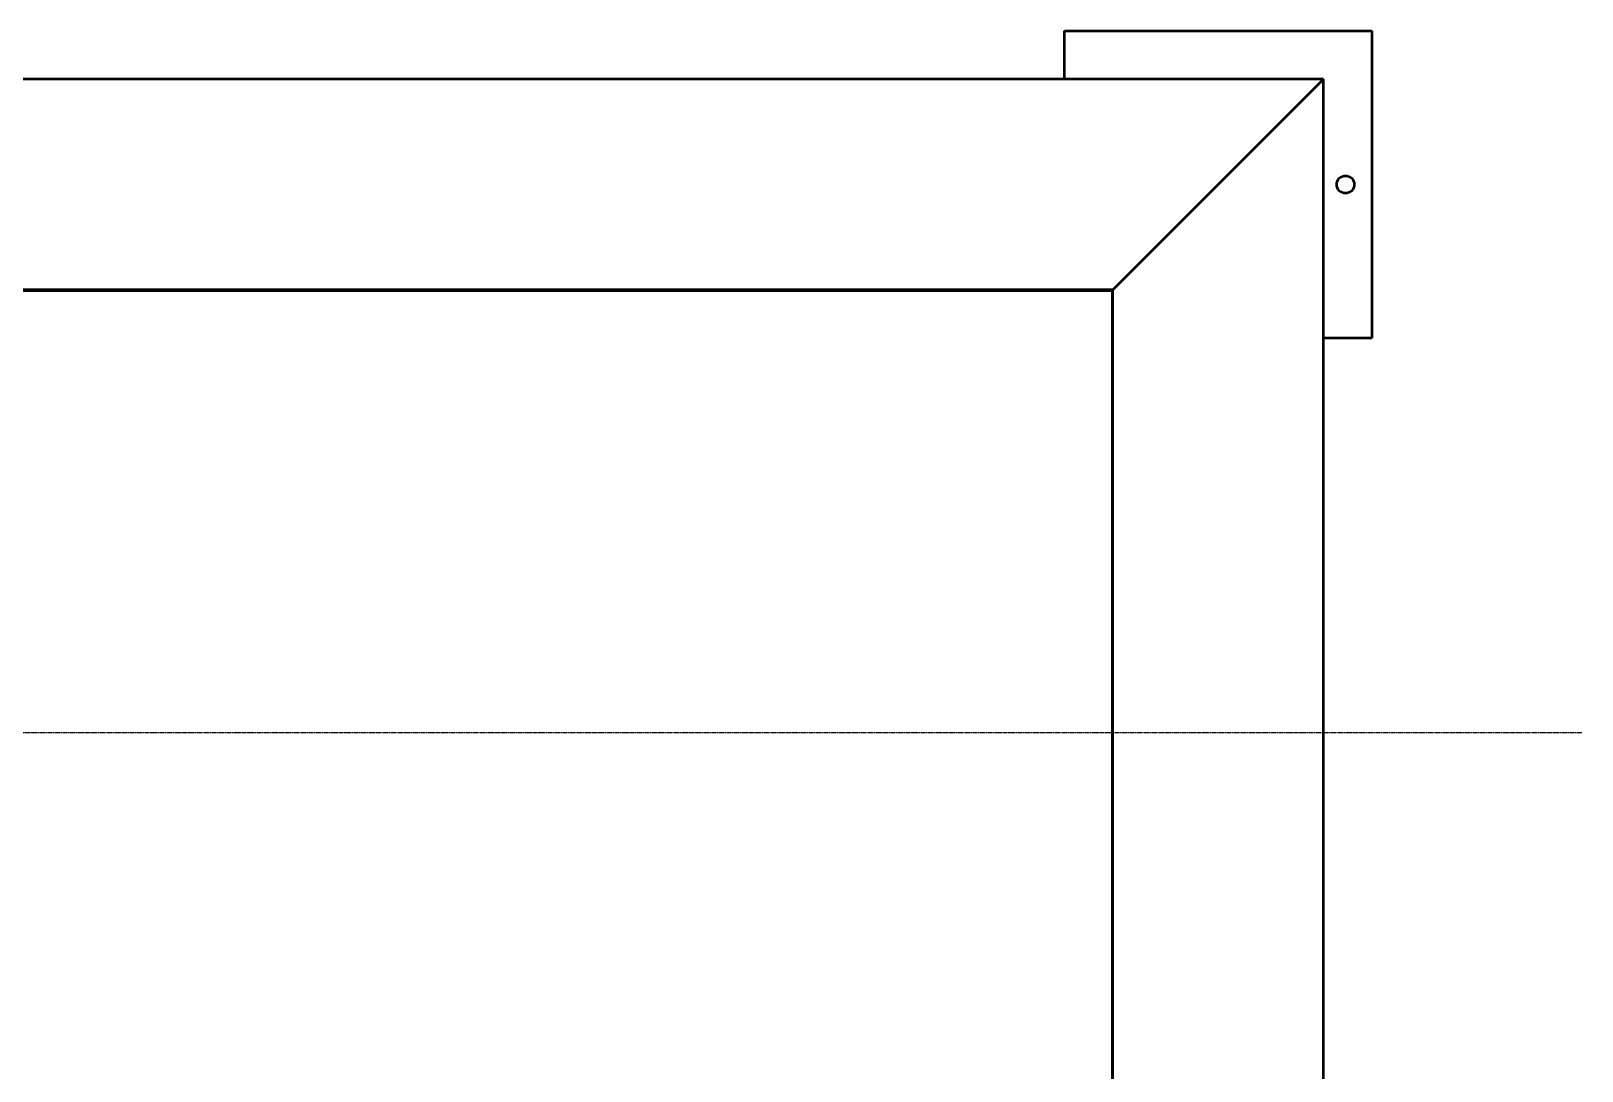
# Model space of a CAD drawing. Header units: metres. Extents: x 31500 to 1073645, y -1029792 to 61053.
# Drawn here: x 114128 to 115895, y -552445 to -551260 of the extents above; entities that cross this region are included whole.
import ezdxf

# ---------------------------------------------------------------- set-up
doc = ezdxf.new("R2010")
doc.units = ezdxf.units.M
doc.linetypes.add('CHAIN', pattern=[0.3543, 0.2362, -0.0295, 0.0591, -0.0295])
doc.layers.add('Osa(ISO)', color=6, linetype='Continuous', lineweight=25, true_color=0xff00ff)
doc.layers.add('Viditelné hrany(ISO)', color=7, linetype='Continuous', lineweight=50)

msp = doc.modelspace()

# ---------------------------------------------------------------- linework, layer by layer
at = {"layer": 'Osa(ISO)', "linetype": 'CHAIN', "ltscale": 23.990969}
msp.add_line((115894.9, -552059.9), (107650.5, -552059.9), dxfattribs=at)
at = {"layer": 'Viditelné hrany(ISO)'}
for p, q in [((115305.5, -551314.9), (115305.5, -551259.9)), ((115305.5, -551259.9), (115655.5, -551259.9)), ((115655.5, -551259.9), (115655.5, -551609.9)), ((115600.5, -551314.9), (108710.5, -551314.9)), ((115360.5, -551554.9), (115600.5, -551314.9)), ((115600.5, -551314.9), (115360.5, -551554.9)), ((115600.5, -553804.9), (115600.5, -551314.9)), ((115360.5, -551554.9), (108950.5, -551554.9)), ((115359.5, -551555.9), (108951.5, -551555.9)), ((115305.5, -551555.9), (115305.5, -551554.9)), ((115359.5, -551555.9), (115359.5, -553563.9)), ((115360.5, -553564.9), (115360.5, -551554.9)), ((115360.5, -551609.9), (115359.5, -551609.9)), ((115655.5, -551609.9), (115600.5, -551609.9))]:
    msp.add_line(p, q, dxfattribs=at)
msp.add_circle((115625.5, -551434.9), 10, dxfattribs=at)

doc.saveas('drawing.dxf')
